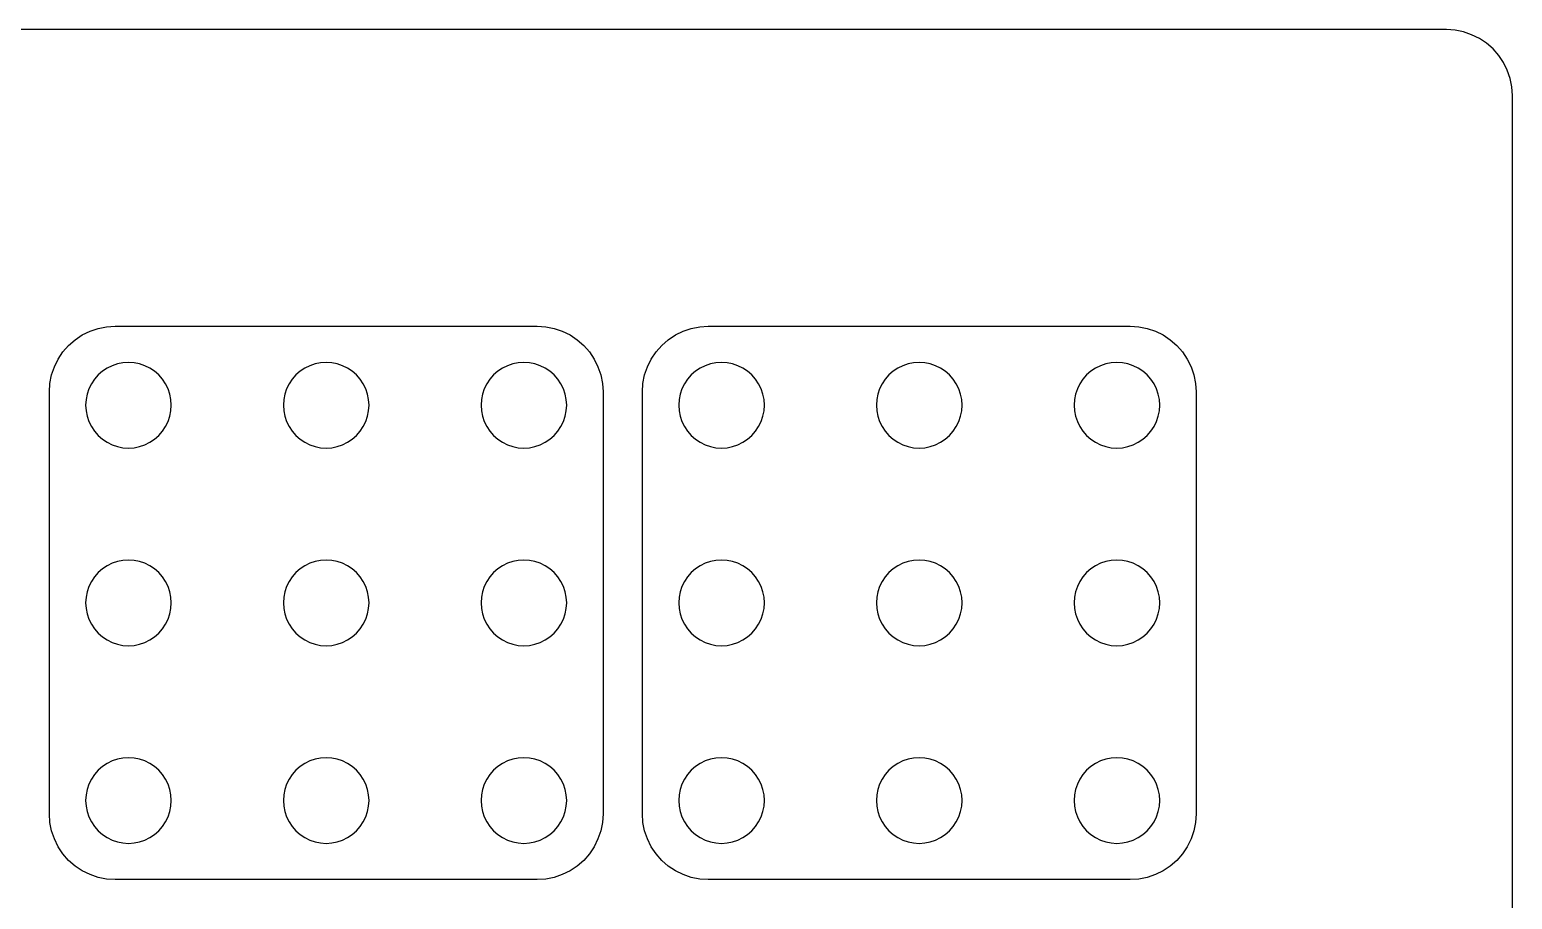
# Model space of a CAD drawing. Header units: metres. Extents: x -105 to 105, y -149 to 149.
# Drawn here: x -7.5 to 105, y 82.5 to 148.5 of the extents above; entities that cross this region are included whole.
import ezdxf

# ---------------------------------------------------------------- set-up
doc = ezdxf.new("R2010")
doc.units = ezdxf.units.M

msp = doc.modelspace()

# ---------------------------------------------------------------- linework, layer by layer
for p, q in [((100.005, 148.505), (-100.005, 148.505)), ((100.658, 148.462), (100.005, 148.505)), ((101.299, 148.335), (100.658, 148.462)), ((101.918, 148.124), (101.299, 148.335)), ((102.505, 147.835), (101.918, 148.124)), ((103.049, 147.472), (102.505, 147.835)), ((103.541, 147.041), (103.049, 147.472)), ((103.972, 146.549), (103.541, 147.041)), ((104.335, 146.005), (103.972, 146.549)), ((104.624, 145.418), (104.335, 146.005)), ((104.835, 144.799), (104.624, 145.418)), ((104.962, 144.158), (104.835, 144.799)), ((105.005, 143.505), (104.962, 144.158)), ((105.005, -143.505), (105.005, 143.505)), ((-4.54053, 124.541), (-4.0488, 124.972)), ((-4.0488, 124.972), (-3.50499, 125.335)), ((-3.50499, 125.335), (-2.91841, 125.624)), ((-2.91841, 125.624), (-2.29909, 125.835)), ((-2.29909, 125.835), (-1.65762, 125.962)), ((-1.65762, 125.962), (-1.00499, 126.005)), ((-1.00499, 126.005), (31.005, 126.005)), ((31.005, 126.005), (31.6576, 125.962)), ((31.6576, 125.962), (32.2991, 125.835)), ((32.2991, 125.835), (32.9184, 125.624)), ((32.9184, 125.624), (33.505, 125.335)), ((33.505, 125.335), (34.0488, 124.972)), ((34.0488, 124.972), (34.5405, 124.541)), ((40.4595, 124.541), (40.9512, 124.972)), ((40.9512, 124.972), (41.495, 125.335)), ((41.495, 125.335), (42.0816, 125.624)), ((42.0816, 125.624), (42.7009, 125.835)), ((42.7009, 125.835), (43.3424, 125.962)), ((43.3424, 125.962), (43.995, 126.005)), ((43.995, 126.005), (76.005, 126.005)), ((76.005, 126.005), (76.6576, 125.962)), ((76.6576, 125.962), (77.2991, 125.835)), ((77.2991, 125.835), (77.9184, 125.624)), ((77.9184, 125.624), (78.505, 125.335)), ((78.505, 125.335), (79.0488, 124.972)), ((79.0488, 124.972), (79.5405, 124.541)), ((-5.33511, 123.505), (-4.97176, 124.049)), ((-4.97176, 124.049), (-4.54053, 124.541)), ((34.5405, 124.541), (34.9718, 124.049)), ((34.9718, 124.049), (35.3351, 123.505)), ((39.6649, 123.505), (40.0282, 124.049)), ((40.0282, 124.049), (40.4595, 124.541)), ((79.5405, 124.541), (79.9718, 124.049)), ((79.9718, 124.049), (80.3351, 123.505)), ((-5.83463, 122.299), (-5.62439, 122.918)), ((-5.62439, 122.918), (-5.33511, 123.505)), ((-1.625, 122.815), (-1.97847, 122.578)), ((-1.24371, 123.003), (-1.625, 122.815)), ((-0.84116, 123.139), (-1.24371, 123.003)), ((-0.42421, 123.222), (-0.84116, 123.139)), ((0, 123.25), (-0.42421, 123.222)), ((0.42421, 123.222), (0, 123.25)), ((0.84116, 123.139), (0.42421, 123.222)), ((1.24371, 123.003), (0.84116, 123.139)), ((1.625, 122.815), (1.24371, 123.003)), ((1.97847, 122.578), (1.625, 122.815)), ((13.375, 122.815), (13.0215, 122.578)), ((13.7563, 123.003), (13.375, 122.815)), ((14.1588, 123.139), (13.7563, 123.003)), ((14.5758, 123.222), (14.1588, 123.139)), ((15, 123.25), (14.5758, 123.222)), ((15.4242, 123.222), (15, 123.25)), ((15.8412, 123.139), (15.4242, 123.222)), ((16.2437, 123.003), (15.8412, 123.139)), ((16.625, 122.815), (16.2437, 123.003)), ((16.9785, 122.578), (16.625, 122.815)), ((28.375, 122.815), (28.0215, 122.578)), ((28.7563, 123.003), (28.375, 122.815)), ((29.1588, 123.139), (28.7563, 123.003)), ((29.5758, 123.222), (29.1588, 123.139)), ((30, 123.25), (29.5758, 123.222)), ((30.4242, 123.222), (30, 123.25)), ((30.8412, 123.139), (30.4242, 123.222)), ((31.2437, 123.003), (30.8412, 123.139)), ((31.625, 122.815), (31.2437, 123.003)), ((31.9785, 122.578), (31.625, 122.815)), ((35.3351, 123.505), (35.6244, 122.918)), ((35.6244, 122.918), (35.8346, 122.299)), ((39.1654, 122.299), (39.3756, 122.918)), ((39.3756, 122.918), (39.6649, 123.505)), ((43.375, 122.815), (43.0215, 122.578)), ((43.7563, 123.003), (43.375, 122.815)), ((44.1588, 123.139), (43.7563, 123.003)), ((44.5758, 123.222), (44.1588, 123.139)), ((45, 123.25), (44.5758, 123.222)), ((45.4242, 123.222), (45, 123.25)), ((45.8412, 123.139), (45.4242, 123.222)), ((46.2437, 123.003), (45.8412, 123.139)), ((46.625, 122.815), (46.2437, 123.003)), ((46.9785, 122.578), (46.625, 122.815)), ((58.375, 122.815), (58.0215, 122.578)), ((58.7563, 123.003), (58.375, 122.815)), ((59.1588, 123.139), (58.7563, 123.003)), ((59.5758, 123.222), (59.1588, 123.139)), ((60, 123.25), (59.5758, 123.222)), ((60.4242, 123.222), (60, 123.25)), ((60.8412, 123.139), (60.4242, 123.222)), ((61.2437, 123.003), (60.8412, 123.139)), ((61.625, 122.815), (61.2437, 123.003)), ((61.9785, 122.578), (61.625, 122.815)), ((73.375, 122.815), (73.0215, 122.578)), ((73.7563, 123.003), (73.375, 122.815)), ((74.1588, 123.139), (73.7563, 123.003)), ((74.5758, 123.222), (74.1588, 123.139)), ((75, 123.25), (74.5758, 123.222)), ((75.4242, 123.222), (75, 123.25)), ((75.8412, 123.139), (75.4242, 123.222)), ((76.2437, 123.003), (75.8412, 123.139)), ((76.625, 122.815), (76.2437, 123.003)), ((76.9785, 122.578), (76.625, 122.815)), ((80.3351, 123.505), (80.6244, 122.918)), ((80.6244, 122.918), (80.8346, 122.299)), ((-6.00499, 121.005), (-5.96222, 121.658)), ((-5.96222, 121.658), (-5.83463, 122.299)), ((-2.81458, 121.625), (-3.00259, 121.244)), ((-2.57838, 121.978), (-2.81458, 121.625)), ((-2.2981, 122.298), (-2.57838, 121.978)), ((-1.97847, 122.578), (-2.2981, 122.298)), ((2.2981, 122.298), (1.97847, 122.578)), ((2.57838, 121.978), (2.2981, 122.298)), ((2.81458, 121.625), (2.57838, 121.978)), ((3.00261, 121.244), (2.81458, 121.625)), ((12.1854, 121.625), (11.9974, 121.244)), ((12.4216, 121.978), (12.1854, 121.625)), ((12.7019, 122.298), (12.4216, 121.978)), ((13.0215, 122.578), (12.7019, 122.298)), ((17.2981, 122.298), (16.9785, 122.578)), ((17.5784, 121.978), (17.2981, 122.298)), ((17.8146, 121.625), (17.5784, 121.978)), ((18.0026, 121.244), (17.8146, 121.625)), ((27.1854, 121.625), (26.9974, 121.244)), ((27.4216, 121.978), (27.1854, 121.625)), ((27.7019, 122.298), (27.4216, 121.978)), ((28.0215, 122.578), (27.7019, 122.298)), ((32.2981, 122.298), (31.9785, 122.578)), ((32.5784, 121.978), (32.2981, 122.298)), ((32.8146, 121.625), (32.5784, 121.978)), ((33.0026, 121.244), (32.8146, 121.625)), ((35.8346, 122.299), (35.9622, 121.658)), ((35.9622, 121.658), (36.005, 121.005)), ((38.995, 121.005), (39.0378, 121.658)), ((39.0378, 121.658), (39.1654, 122.299)), ((42.1854, 121.625), (41.9974, 121.244)), ((42.4216, 121.978), (42.1854, 121.625)), ((42.7019, 122.298), (42.4216, 121.978)), ((43.0215, 122.578), (42.7019, 122.298)), ((47.2981, 122.298), (46.9785, 122.578)), ((47.5784, 121.978), (47.2981, 122.298)), ((47.8146, 121.625), (47.5784, 121.978)), ((48.0026, 121.244), (47.8146, 121.625)), ((57.1854, 121.625), (56.9974, 121.244)), ((57.4216, 121.978), (57.1854, 121.625)), ((57.7019, 122.298), (57.4216, 121.978)), ((58.0215, 122.578), (57.7019, 122.298)), ((62.2981, 122.298), (61.9785, 122.578)), ((62.5784, 121.978), (62.2981, 122.298)), ((62.8146, 121.625), (62.5784, 121.978)), ((63.0026, 121.244), (62.8146, 121.625)), ((72.1854, 121.625), (71.9974, 121.244)), ((72.4216, 121.978), (72.1854, 121.625)), ((72.7019, 122.298), (72.4216, 121.978)), ((73.0215, 122.578), (72.7019, 122.298)), ((77.2981, 122.298), (76.9785, 122.578)), ((77.5784, 121.978), (77.2981, 122.298)), ((77.8146, 121.625), (77.5784, 121.978)), ((78.0026, 121.244), (77.8146, 121.625)), ((80.8346, 122.299), (80.9622, 121.658)), ((80.9622, 121.658), (81.005, 121.005)), ((-6.00499, 88.995), (-6.00499, 121.005)), ((-3.22218, 120.424), (-3.25, 120)), ((-3.13925, 120.841), (-3.22218, 120.424)), ((-3.00259, 121.244), (-3.13925, 120.841)), ((3.13925, 120.841), (3.00261, 121.244)), ((3.22218, 120.424), (3.13925, 120.841)), ((3.25, 120), (3.22218, 120.424)), ((11.7778, 120.424), (11.75, 120)), ((11.8607, 120.841), (11.7778, 120.424)), ((11.9974, 121.244), (11.8607, 120.841)), ((18.1393, 120.841), (18.0026, 121.244)), ((18.2222, 120.424), (18.1393, 120.841)), ((18.25, 120), (18.2222, 120.424)), ((26.7778, 120.424), (26.75, 120)), ((26.8607, 120.841), (26.7778, 120.424)), ((26.9974, 121.244), (26.8607, 120.841)), ((33.1393, 120.841), (33.0026, 121.244)), ((33.2222, 120.424), (33.1393, 120.841)), ((33.25, 120), (33.2222, 120.424)), ((36.005, 121.005), (36.005, 88.995)), ((38.995, 88.995), (38.995, 121.005)), ((41.7778, 120.424), (41.75, 120)), ((41.8607, 120.841), (41.7778, 120.424)), ((41.9974, 121.244), (41.8607, 120.841)), ((48.1393, 120.841), (48.0026, 121.244)), ((48.2222, 120.424), (48.1393, 120.841)), ((48.25, 120), (48.2222, 120.424)), ((56.7778, 120.424), (56.75, 120)), ((56.8607, 120.841), (56.7778, 120.424)), ((56.9974, 121.244), (56.8607, 120.841)), ((63.1393, 120.841), (63.0026, 121.244)), ((63.2222, 120.424), (63.1393, 120.841)), ((63.25, 120), (63.2222, 120.424)), ((71.7778, 120.424), (71.75, 120)), ((71.8607, 120.841), (71.7778, 120.424)), ((71.9974, 121.244), (71.8607, 120.841)), ((78.1393, 120.841), (78.0026, 121.244)), ((78.2222, 120.424), (78.1393, 120.841)), ((78.25, 120), (78.2222, 120.424)), ((81.005, 121.005), (81.005, 88.995)), ((-3.25, 120), (-3.22218, 119.576)), ((-3.22218, 119.576), (-3.13925, 119.159)), ((3.13925, 119.159), (3.22218, 119.576)), ((3.22218, 119.576), (3.25, 120)), ((11.75, 120), (11.7778, 119.576)), ((11.7778, 119.576), (11.8607, 119.159)), ((18.1393, 119.159), (18.2222, 119.576)), ((18.2222, 119.576), (18.25, 120)), ((26.75, 120), (26.7778, 119.576)), ((26.7778, 119.576), (26.8607, 119.159)), ((33.1393, 119.159), (33.2222, 119.576)), ((33.2222, 119.576), (33.25, 120)), ((41.75, 120), (41.7778, 119.576)), ((41.7778, 119.576), (41.8607, 119.159)), ((48.1393, 119.159), (48.2222, 119.576)), ((48.2222, 119.576), (48.25, 120)), ((56.75, 120), (56.7778, 119.576)), ((56.7778, 119.576), (56.8607, 119.159)), ((63.1393, 119.159), (63.2222, 119.576)), ((63.2222, 119.576), (63.25, 120)), ((71.75, 120), (71.7778, 119.576)), ((71.7778, 119.576), (71.8607, 119.159)), ((78.1393, 119.159), (78.2222, 119.576)), ((78.2222, 119.576), (78.25, 120)), ((-3.13925, 119.159), (-3.00259, 118.756)), ((-3.00259, 118.756), (-2.81458, 118.375)), ((-2.81458, 118.375), (-2.57838, 118.022)), ((2.57838, 118.022), (2.81458, 118.375)), ((2.81458, 118.375), (3.00261, 118.756)), ((3.00261, 118.756), (3.13925, 119.159)), ((11.8607, 119.159), (11.9974, 118.756)), ((11.9974, 118.756), (12.1854, 118.375)), ((12.1854, 118.375), (12.4216, 118.022)), ((17.5784, 118.022), (17.8146, 118.375)), ((17.8146, 118.375), (18.0026, 118.756)), ((18.0026, 118.756), (18.1393, 119.159)), ((26.8607, 119.159), (26.9974, 118.756)), ((26.9974, 118.756), (27.1854, 118.375)), ((27.1854, 118.375), (27.4216, 118.022)), ((32.5784, 118.022), (32.8146, 118.375)), ((32.8146, 118.375), (33.0026, 118.756)), ((33.0026, 118.756), (33.1393, 119.159)), ((41.8607, 119.159), (41.9974, 118.756)), ((41.9974, 118.756), (42.1854, 118.375)), ((42.1854, 118.375), (42.4216, 118.022)), ((47.5784, 118.022), (47.8146, 118.375)), ((47.8146, 118.375), (48.0026, 118.756)), ((48.0026, 118.756), (48.1393, 119.159)), ((56.8607, 119.159), (56.9974, 118.756)), ((56.9974, 118.756), (57.1854, 118.375)), ((57.1854, 118.375), (57.4216, 118.022)), ((62.5784, 118.022), (62.8146, 118.375)), ((62.8146, 118.375), (63.0026, 118.756)), ((63.0026, 118.756), (63.1393, 119.159)), ((71.8607, 119.159), (71.9974, 118.756)), ((71.9974, 118.756), (72.1854, 118.375)), ((72.1854, 118.375), (72.4216, 118.022)), ((77.5784, 118.022), (77.8146, 118.375)), ((77.8146, 118.375), (78.0026, 118.756)), ((78.0026, 118.756), (78.1393, 119.159)), ((-2.57838, 118.022), (-2.2981, 117.702)), ((-2.2981, 117.702), (-1.97847, 117.422)), ((-1.97847, 117.422), (-1.625, 117.185)), ((-1.625, 117.185), (-1.24371, 116.997)), ((1.24371, 116.997), (1.625, 117.185)), ((1.625, 117.185), (1.97847, 117.422)), ((1.97847, 117.422), (2.2981, 117.702)), ((2.2981, 117.702), (2.57838, 118.022)), ((12.4216, 118.022), (12.7019, 117.702)), ((12.7019, 117.702), (13.0215, 117.422)), ((13.0215, 117.422), (13.375, 117.185)), ((13.375, 117.185), (13.7563, 116.997)), ((16.2437, 116.997), (16.625, 117.185)), ((16.625, 117.185), (16.9785, 117.422)), ((16.9785, 117.422), (17.2981, 117.702)), ((17.2981, 117.702), (17.5784, 118.022)), ((27.4216, 118.022), (27.7019, 117.702)), ((27.7019, 117.702), (28.0215, 117.422)), ((28.0215, 117.422), (28.375, 117.185)), ((28.375, 117.185), (28.7563, 116.997)), ((31.2437, 116.997), (31.625, 117.185)), ((31.625, 117.185), (31.9785, 117.422)), ((31.9785, 117.422), (32.2981, 117.702)), ((32.2981, 117.702), (32.5784, 118.022)), ((42.4216, 118.022), (42.7019, 117.702)), ((42.7019, 117.702), (43.0215, 117.422)), ((43.0215, 117.422), (43.375, 117.185)), ((43.375, 117.185), (43.7563, 116.997)), ((46.2437, 116.997), (46.625, 117.185)), ((46.625, 117.185), (46.9785, 117.422)), ((46.9785, 117.422), (47.2981, 117.702)), ((47.2981, 117.702), (47.5784, 118.022)), ((57.4216, 118.022), (57.7019, 117.702)), ((57.7019, 117.702), (58.0215, 117.422)), ((58.0215, 117.422), (58.375, 117.185)), ((58.375, 117.185), (58.7563, 116.997)), ((61.2437, 116.997), (61.625, 117.185)), ((61.625, 117.185), (61.9785, 117.422)), ((61.9785, 117.422), (62.2981, 117.702)), ((62.2981, 117.702), (62.5784, 118.022)), ((72.4216, 118.022), (72.7019, 117.702)), ((72.7019, 117.702), (73.0215, 117.422)), ((73.0215, 117.422), (73.375, 117.185)), ((73.375, 117.185), (73.7563, 116.997)), ((76.2437, 116.997), (76.625, 117.185)), ((76.625, 117.185), (76.9785, 117.422)), ((76.9785, 117.422), (77.2981, 117.702)), ((77.2981, 117.702), (77.5784, 118.022)), ((-1.24371, 116.997), (-0.84116, 116.861)), ((-0.84116, 116.861), (-0.42421, 116.778)), ((-0.42421, 116.778), (0, 116.75)), ((0, 116.75), (0.42421, 116.778)), ((0.42421, 116.778), (0.84116, 116.861)), ((0.84116, 116.861), (1.24371, 116.997)), ((13.7563, 116.997), (14.1588, 116.861)), ((14.1588, 116.861), (14.5758, 116.778)), ((14.5758, 116.778), (15, 116.75)), ((15, 116.75), (15.4242, 116.778)), ((15.4242, 116.778), (15.8412, 116.861)), ((15.8412, 116.861), (16.2437, 116.997)), ((28.7563, 116.997), (29.1588, 116.861)), ((29.1588, 116.861), (29.5758, 116.778)), ((29.5758, 116.778), (30, 116.75)), ((30, 116.75), (30.4242, 116.778)), ((30.4242, 116.778), (30.8412, 116.861)), ((30.8412, 116.861), (31.2437, 116.997)), ((43.7563, 116.997), (44.1588, 116.861)), ((44.1588, 116.861), (44.5758, 116.778)), ((44.5758, 116.778), (45, 116.75)), ((45, 116.75), (45.4242, 116.778)), ((45.4242, 116.778), (45.8412, 116.861)), ((45.8412, 116.861), (46.2437, 116.997)), ((58.7563, 116.997), (59.1588, 116.861)), ((59.1588, 116.861), (59.5758, 116.778)), ((59.5758, 116.778), (60, 116.75)), ((60, 116.75), (60.4242, 116.778)), ((60.4242, 116.778), (60.8412, 116.861)), ((60.8412, 116.861), (61.2437, 116.997)), ((73.7563, 116.997), (74.1588, 116.861)), ((74.1588, 116.861), (74.5758, 116.778)), ((74.5758, 116.778), (75, 116.75)), ((75, 116.75), (75.4242, 116.778)), ((75.4242, 116.778), (75.8412, 116.861)), ((75.8412, 116.861), (76.2437, 116.997)), ((-0.84116, 108.139), (-1.24371, 108.003)), ((-0.42421, 108.222), (-0.84116, 108.139)), ((0, 108.25), (-0.42421, 108.222)), ((0.42421, 108.222), (0, 108.25)), ((0.84116, 108.139), (0.42421, 108.222)), ((1.24371, 108.003), (0.84116, 108.139)), ((14.1588, 108.139), (13.7563, 108.003)), ((14.5758, 108.222), (14.1588, 108.139)), ((15, 108.25), (14.5758, 108.222)), ((15.4242, 108.222), (15, 108.25)), ((15.8412, 108.139), (15.4242, 108.222)), ((16.2437, 108.003), (15.8412, 108.139)), ((29.1588, 108.139), (28.7563, 108.003)), ((29.5758, 108.222), (29.1588, 108.139)), ((30, 108.25), (29.5758, 108.222)), ((30.4242, 108.222), (30, 108.25)), ((30.8412, 108.139), (30.4242, 108.222)), ((31.2437, 108.003), (30.8412, 108.139)), ((44.1588, 108.139), (43.7563, 108.003)), ((44.5758, 108.222), (44.1588, 108.139)), ((45, 108.25), (44.5758, 108.222)), ((45.4242, 108.222), (45, 108.25)), ((45.8412, 108.139), (45.4242, 108.222)), ((46.2437, 108.003), (45.8412, 108.139)), ((59.1588, 108.139), (58.7563, 108.003)), ((59.5758, 108.222), (59.1588, 108.139)), ((60, 108.25), (59.5758, 108.222)), ((60.4242, 108.222), (60, 108.25)), ((60.8412, 108.139), (60.4242, 108.222)), ((61.2437, 108.003), (60.8412, 108.139)), ((74.1588, 108.139), (73.7563, 108.003)), ((74.5758, 108.222), (74.1588, 108.139)), ((75, 108.25), (74.5758, 108.222)), ((75.4242, 108.222), (75, 108.25)), ((75.8412, 108.139), (75.4242, 108.222)), ((76.2437, 108.003), (75.8412, 108.139)), ((-2.57838, 106.978), (-2.81458, 106.625)), ((-2.2981, 107.298), (-2.57838, 106.978)), ((-1.97847, 107.578), (-2.2981, 107.298)), ((-1.625, 107.815), (-1.97847, 107.578)), ((-1.24371, 108.003), (-1.625, 107.815)), ((1.625, 107.815), (1.24371, 108.003)), ((1.97847, 107.578), (1.625, 107.815)), ((2.2981, 107.298), (1.97847, 107.578)), ((2.57838, 106.978), (2.2981, 107.298)), ((2.81458, 106.625), (2.57838, 106.978)), ((12.4216, 106.978), (12.1854, 106.625)), ((12.7019, 107.298), (12.4216, 106.978)), ((13.0215, 107.578), (12.7019, 107.298)), ((13.375, 107.815), (13.0215, 107.578)), ((13.7563, 108.003), (13.375, 107.815)), ((16.625, 107.815), (16.2437, 108.003)), ((16.9785, 107.578), (16.625, 107.815)), ((17.2981, 107.298), (16.9785, 107.578)), ((17.5784, 106.978), (17.2981, 107.298)), ((17.8146, 106.625), (17.5784, 106.978)), ((27.4216, 106.978), (27.1854, 106.625)), ((27.7019, 107.298), (27.4216, 106.978)), ((28.0215, 107.578), (27.7019, 107.298)), ((28.375, 107.815), (28.0215, 107.578)), ((28.7563, 108.003), (28.375, 107.815)), ((31.625, 107.815), (31.2437, 108.003)), ((31.9785, 107.578), (31.625, 107.815)), ((32.2981, 107.298), (31.9785, 107.578)), ((32.5784, 106.978), (32.2981, 107.298)), ((32.8146, 106.625), (32.5784, 106.978)), ((42.4216, 106.978), (42.1854, 106.625)), ((42.7019, 107.298), (42.4216, 106.978)), ((43.0215, 107.578), (42.7019, 107.298)), ((43.375, 107.815), (43.0215, 107.578)), ((43.7563, 108.003), (43.375, 107.815)), ((46.625, 107.815), (46.2437, 108.003)), ((46.9785, 107.578), (46.625, 107.815)), ((47.2981, 107.298), (46.9785, 107.578)), ((47.5784, 106.978), (47.2981, 107.298)), ((47.8146, 106.625), (47.5784, 106.978)), ((57.4216, 106.978), (57.1854, 106.625)), ((57.7019, 107.298), (57.4216, 106.978)), ((58.0215, 107.578), (57.7019, 107.298)), ((58.375, 107.815), (58.0215, 107.578)), ((58.7563, 108.003), (58.375, 107.815)), ((61.625, 107.815), (61.2437, 108.003)), ((61.9785, 107.578), (61.625, 107.815)), ((62.2981, 107.298), (61.9785, 107.578)), ((62.5784, 106.978), (62.2981, 107.298)), ((62.8146, 106.625), (62.5784, 106.978)), ((72.4216, 106.978), (72.1854, 106.625)), ((72.7019, 107.298), (72.4216, 106.978)), ((73.0215, 107.578), (72.7019, 107.298)), ((73.375, 107.815), (73.0215, 107.578)), ((73.7563, 108.003), (73.375, 107.815)), ((76.625, 107.815), (76.2437, 108.003)), ((76.9785, 107.578), (76.625, 107.815)), ((77.2981, 107.298), (76.9785, 107.578)), ((77.5784, 106.978), (77.2981, 107.298)), ((77.8146, 106.625), (77.5784, 106.978)), ((-3.13925, 105.841), (-3.22218, 105.424)), ((-3.00259, 106.244), (-3.13925, 105.841)), ((-2.81458, 106.625), (-3.00259, 106.244)), ((3.00261, 106.244), (2.81458, 106.625)), ((3.13925, 105.841), (3.00261, 106.244)), ((3.22218, 105.424), (3.13925, 105.841)), ((11.8607, 105.841), (11.7778, 105.424)), ((11.9974, 106.244), (11.8607, 105.841)), ((12.1854, 106.625), (11.9974, 106.244)), ((18.0026, 106.244), (17.8146, 106.625)), ((18.1393, 105.841), (18.0026, 106.244)), ((18.2222, 105.424), (18.1393, 105.841)), ((26.8607, 105.841), (26.7778, 105.424)), ((26.9974, 106.244), (26.8607, 105.841)), ((27.1854, 106.625), (26.9974, 106.244)), ((33.0026, 106.244), (32.8146, 106.625)), ((33.1393, 105.841), (33.0026, 106.244)), ((33.2222, 105.424), (33.1393, 105.841)), ((41.8607, 105.841), (41.7778, 105.424)), ((41.9974, 106.244), (41.8607, 105.841)), ((42.1854, 106.625), (41.9974, 106.244)), ((48.0026, 106.244), (47.8146, 106.625)), ((48.1393, 105.841), (48.0026, 106.244)), ((48.2222, 105.424), (48.1393, 105.841)), ((56.8607, 105.841), (56.7778, 105.424)), ((56.9974, 106.244), (56.8607, 105.841)), ((57.1854, 106.625), (56.9974, 106.244)), ((63.0026, 106.244), (62.8146, 106.625)), ((63.1393, 105.841), (63.0026, 106.244)), ((63.2222, 105.424), (63.1393, 105.841)), ((71.8607, 105.841), (71.7778, 105.424)), ((71.9974, 106.244), (71.8607, 105.841)), ((72.1854, 106.625), (71.9974, 106.244)), ((78.0026, 106.244), (77.8146, 106.625)), ((78.1393, 105.841), (78.0026, 106.244)), ((78.2222, 105.424), (78.1393, 105.841)), ((-3.22218, 105.424), (-3.25, 105)), ((-3.25, 105), (-3.22218, 104.576)), ((3.25, 105), (3.22218, 105.424)), ((3.22218, 104.576), (3.25, 105)), ((11.7778, 105.424), (11.75, 105)), ((11.75, 105), (11.7778, 104.576)), ((18.25, 105), (18.2222, 105.424)), ((18.2222, 104.576), (18.25, 105)), ((26.7778, 105.424), (26.75, 105)), ((26.75, 105), (26.7778, 104.576)), ((33.25, 105), (33.2222, 105.424)), ((33.2222, 104.576), (33.25, 105)), ((41.7778, 105.424), (41.75, 105)), ((41.75, 105), (41.7778, 104.576)), ((48.25, 105), (48.2222, 105.424)), ((48.2222, 104.576), (48.25, 105)), ((56.7778, 105.424), (56.75, 105)), ((56.75, 105), (56.7778, 104.576)), ((63.25, 105), (63.2222, 105.424)), ((63.2222, 104.576), (63.25, 105)), ((71.7778, 105.424), (71.75, 105)), ((71.75, 105), (71.7778, 104.576)), ((78.25, 105), (78.2222, 105.424)), ((78.2222, 104.576), (78.25, 105)), ((-3.22218, 104.576), (-3.13925, 104.159)), ((-3.13925, 104.159), (-3.00259, 103.756)), ((-3.00259, 103.756), (-2.81458, 103.375)), ((2.81458, 103.375), (3.00261, 103.756)), ((3.00261, 103.756), (3.13925, 104.159)), ((3.13925, 104.159), (3.22218, 104.576)), ((11.7778, 104.576), (11.8607, 104.159)), ((11.8607, 104.159), (11.9974, 103.756)), ((11.9974, 103.756), (12.1854, 103.375)), ((17.8146, 103.375), (18.0026, 103.756)), ((18.0026, 103.756), (18.1393, 104.159)), ((18.1393, 104.159), (18.2222, 104.576)), ((26.7778, 104.576), (26.8607, 104.159)), ((26.8607, 104.159), (26.9974, 103.756)), ((26.9974, 103.756), (27.1854, 103.375)), ((32.8146, 103.375), (33.0026, 103.756)), ((33.0026, 103.756), (33.1393, 104.159)), ((33.1393, 104.159), (33.2222, 104.576)), ((41.7778, 104.576), (41.8607, 104.159)), ((41.8607, 104.159), (41.9974, 103.756)), ((41.9974, 103.756), (42.1854, 103.375)), ((47.8146, 103.375), (48.0026, 103.756)), ((48.0026, 103.756), (48.1393, 104.159)), ((48.1393, 104.159), (48.2222, 104.576)), ((56.7778, 104.576), (56.8607, 104.159)), ((56.8607, 104.159), (56.9974, 103.756)), ((56.9974, 103.756), (57.1854, 103.375)), ((62.8146, 103.375), (63.0026, 103.756)), ((63.0026, 103.756), (63.1393, 104.159)), ((63.1393, 104.159), (63.2222, 104.576)), ((71.7778, 104.576), (71.8607, 104.159)), ((71.8607, 104.159), (71.9974, 103.756)), ((71.9974, 103.756), (72.1854, 103.375)), ((77.8146, 103.375), (78.0026, 103.756)), ((78.0026, 103.756), (78.1393, 104.159)), ((78.1393, 104.159), (78.2222, 104.576)), ((-2.81458, 103.375), (-2.57838, 103.022)), ((-2.57838, 103.022), (-2.2981, 102.702)), ((-2.2981, 102.702), (-1.97847, 102.422)), ((-1.97847, 102.422), (-1.625, 102.185)), ((1.625, 102.185), (1.97847, 102.422)), ((1.97847, 102.422), (2.2981, 102.702)), ((2.2981, 102.702), (2.57838, 103.022)), ((2.57838, 103.022), (2.81458, 103.375)), ((12.1854, 103.375), (12.4216, 103.022)), ((12.4216, 103.022), (12.7019, 102.702)), ((12.7019, 102.702), (13.0215, 102.422)), ((13.0215, 102.422), (13.375, 102.185)), ((16.625, 102.185), (16.9785, 102.422)), ((16.9785, 102.422), (17.2981, 102.702)), ((17.2981, 102.702), (17.5784, 103.022)), ((17.5784, 103.022), (17.8146, 103.375)), ((27.1854, 103.375), (27.4216, 103.022)), ((27.4216, 103.022), (27.7019, 102.702)), ((27.7019, 102.702), (28.0215, 102.422)), ((28.0215, 102.422), (28.375, 102.185)), ((31.625, 102.185), (31.9785, 102.422)), ((31.9785, 102.422), (32.2981, 102.702)), ((32.2981, 102.702), (32.5784, 103.022)), ((32.5784, 103.022), (32.8146, 103.375)), ((42.1854, 103.375), (42.4216, 103.022)), ((42.4216, 103.022), (42.7019, 102.702)), ((42.7019, 102.702), (43.0215, 102.422)), ((43.0215, 102.422), (43.375, 102.185)), ((46.625, 102.185), (46.9785, 102.422)), ((46.9785, 102.422), (47.2981, 102.702)), ((47.2981, 102.702), (47.5784, 103.022)), ((47.5784, 103.022), (47.8146, 103.375)), ((57.1854, 103.375), (57.4216, 103.022)), ((57.4216, 103.022), (57.7019, 102.702)), ((57.7019, 102.702), (58.0215, 102.422)), ((58.0215, 102.422), (58.375, 102.185)), ((61.625, 102.185), (61.9785, 102.422)), ((61.9785, 102.422), (62.2981, 102.702)), ((62.2981, 102.702), (62.5784, 103.022)), ((62.5784, 103.022), (62.8146, 103.375)), ((72.1854, 103.375), (72.4216, 103.022)), ((72.4216, 103.022), (72.7019, 102.702)), ((72.7019, 102.702), (73.0215, 102.422)), ((73.0215, 102.422), (73.375, 102.185)), ((76.625, 102.185), (76.9785, 102.422)), ((76.9785, 102.422), (77.2981, 102.702)), ((77.2981, 102.702), (77.5784, 103.022)), ((77.5784, 103.022), (77.8146, 103.375)), ((-1.625, 102.185), (-1.24371, 101.997)), ((-1.24371, 101.997), (-0.84116, 101.861)), ((-0.84116, 101.861), (-0.42421, 101.778)), ((-0.42421, 101.778), (0, 101.75)), ((0, 101.75), (0.42421, 101.778)), ((0.42421, 101.778), (0.84116, 101.861)), ((0.84116, 101.861), (1.24371, 101.997)), ((1.24371, 101.997), (1.625, 102.185)), ((13.375, 102.185), (13.7563, 101.997)), ((13.7563, 101.997), (14.1588, 101.861)), ((14.1588, 101.861), (14.5758, 101.778)), ((14.5758, 101.778), (15, 101.75)), ((15, 101.75), (15.4242, 101.778)), ((15.4242, 101.778), (15.8412, 101.861)), ((15.8412, 101.861), (16.2437, 101.997)), ((16.2437, 101.997), (16.625, 102.185)), ((28.375, 102.185), (28.7563, 101.997)), ((28.7563, 101.997), (29.1588, 101.861)), ((29.1588, 101.861), (29.5758, 101.778)), ((29.5758, 101.778), (30, 101.75)), ((30, 101.75), (30.4242, 101.778)), ((30.4242, 101.778), (30.8412, 101.861)), ((30.8412, 101.861), (31.2437, 101.997)), ((31.2437, 101.997), (31.625, 102.185)), ((43.375, 102.185), (43.7563, 101.997)), ((43.7563, 101.997), (44.1588, 101.861)), ((44.1588, 101.861), (44.5758, 101.778)), ((44.5758, 101.778), (45, 101.75)), ((45, 101.75), (45.4242, 101.778)), ((45.4242, 101.778), (45.8412, 101.861)), ((45.8412, 101.861), (46.2437, 101.997)), ((46.2437, 101.997), (46.625, 102.185)), ((58.375, 102.185), (58.7563, 101.997)), ((58.7563, 101.997), (59.1588, 101.861)), ((59.1588, 101.861), (59.5758, 101.778)), ((59.5758, 101.778), (60, 101.75)), ((60, 101.75), (60.4242, 101.778)), ((60.4242, 101.778), (60.8412, 101.861)), ((60.8412, 101.861), (61.2437, 101.997)), ((61.2437, 101.997), (61.625, 102.185)), ((73.375, 102.185), (73.7563, 101.997)), ((73.7563, 101.997), (74.1588, 101.861)), ((74.1588, 101.861), (74.5758, 101.778)), ((74.5758, 101.778), (75, 101.75)), ((75, 101.75), (75.4242, 101.778)), ((75.4242, 101.778), (75.8412, 101.861)), ((75.8412, 101.861), (76.2437, 101.997)), ((76.2437, 101.997), (76.625, 102.185)), ((-2.2981, 92.2981), (-2.57838, 91.9785)), ((-1.97847, 92.5784), (-2.2981, 92.2981)), ((-1.625, 92.8146), (-1.97847, 92.5784)), ((-1.24371, 93.0026), (-1.625, 92.8146)), ((-0.84116, 93.1393), (-1.24371, 93.0026)), ((-0.42421, 93.2222), (-0.84116, 93.1393)), ((0, 93.25), (-0.42421, 93.2222)), ((0.42421, 93.2222), (0, 93.25)), ((0.84116, 93.1393), (0.42421, 93.2222)), ((1.24371, 93.0026), (0.84116, 93.1393)), ((1.625, 92.8146), (1.24371, 93.0026)), ((1.97847, 92.5784), (1.625, 92.8146)), ((2.2981, 92.2981), (1.97847, 92.5784)), ((2.57838, 91.9785), (2.2981, 92.2981)), ((12.7019, 92.2981), (12.4216, 91.9785)), ((13.0215, 92.5784), (12.7019, 92.2981)), ((13.375, 92.8146), (13.0215, 92.5784)), ((13.7563, 93.0026), (13.375, 92.8146)), ((14.1588, 93.1393), (13.7563, 93.0026)), ((14.5758, 93.2222), (14.1588, 93.1393)), ((15, 93.25), (14.5758, 93.2222)), ((15.4242, 93.2222), (15, 93.25)), ((15.8412, 93.1393), (15.4242, 93.2222)), ((16.2437, 93.0026), (15.8412, 93.1393)), ((16.625, 92.8146), (16.2437, 93.0026)), ((16.9785, 92.5784), (16.625, 92.8146)), ((17.2981, 92.2981), (16.9785, 92.5784)), ((17.5784, 91.9785), (17.2981, 92.2981)), ((27.7019, 92.2981), (27.4216, 91.9785)), ((28.0215, 92.5784), (27.7019, 92.2981)), ((28.375, 92.8146), (28.0215, 92.5784)), ((28.7563, 93.0026), (28.375, 92.8146)), ((29.1588, 93.1393), (28.7563, 93.0026)), ((29.5758, 93.2222), (29.1588, 93.1393)), ((30, 93.25), (29.5758, 93.2222)), ((30.4242, 93.2222), (30, 93.25)), ((30.8412, 93.1393), (30.4242, 93.2222)), ((31.2437, 93.0026), (30.8412, 93.1393)), ((31.625, 92.8146), (31.2437, 93.0026)), ((31.9785, 92.5784), (31.625, 92.8146)), ((32.2981, 92.2981), (31.9785, 92.5784)), ((32.5784, 91.9785), (32.2981, 92.2981)), ((42.7019, 92.2981), (42.4216, 91.9785)), ((43.0215, 92.5784), (42.7019, 92.2981)), ((43.375, 92.8146), (43.0215, 92.5784)), ((43.7563, 93.0026), (43.375, 92.8146)), ((44.1588, 93.1393), (43.7563, 93.0026)), ((44.5758, 93.2222), (44.1588, 93.1393)), ((45, 93.25), (44.5758, 93.2222)), ((45.4242, 93.2222), (45, 93.25)), ((45.8412, 93.1393), (45.4242, 93.2222)), ((46.2437, 93.0026), (45.8412, 93.1393)), ((46.625, 92.8146), (46.2437, 93.0026)), ((46.9785, 92.5784), (46.625, 92.8146)), ((47.2981, 92.2981), (46.9785, 92.5784)), ((47.5784, 91.9785), (47.2981, 92.2981)), ((57.7019, 92.2981), (57.4216, 91.9785)), ((58.0215, 92.5784), (57.7019, 92.2981)), ((58.375, 92.8146), (58.0215, 92.5784)), ((58.7563, 93.0026), (58.375, 92.8146)), ((59.1588, 93.1393), (58.7563, 93.0026)), ((59.5758, 93.2222), (59.1588, 93.1393)), ((60, 93.25), (59.5758, 93.2222)), ((60.4242, 93.2222), (60, 93.25)), ((60.8412, 93.1393), (60.4242, 93.2222)), ((61.2437, 93.0026), (60.8412, 93.1393)), ((61.625, 92.8146), (61.2437, 93.0026)), ((61.9785, 92.5784), (61.625, 92.8146)), ((62.2981, 92.2981), (61.9785, 92.5784)), ((62.5784, 91.9785), (62.2981, 92.2981)), ((72.7019, 92.2981), (72.4216, 91.9785)), ((73.0215, 92.5784), (72.7019, 92.2981)), ((73.375, 92.8146), (73.0215, 92.5784)), ((73.7563, 93.0026), (73.375, 92.8146)), ((74.1588, 93.1393), (73.7563, 93.0026)), ((74.5758, 93.2222), (74.1588, 93.1393)), ((75, 93.25), (74.5758, 93.2222)), ((75.4242, 93.2222), (75, 93.25)), ((75.8412, 93.1393), (75.4242, 93.2222)), ((76.2437, 93.0026), (75.8412, 93.1393)), ((76.625, 92.8146), (76.2437, 93.0026)), ((76.9785, 92.5784), (76.625, 92.8146)), ((77.2981, 92.2981), (76.9785, 92.5784)), ((77.5784, 91.9785), (77.2981, 92.2981)), ((-3.00259, 91.2437), (-3.13925, 90.8412)), ((-2.81458, 91.625), (-3.00259, 91.2437)), ((-2.57838, 91.9785), (-2.81458, 91.625)), ((2.81458, 91.625), (2.57838, 91.9785)), ((3.00261, 91.2437), (2.81458, 91.625)), ((3.13925, 90.8412), (3.00261, 91.2437)), ((11.9974, 91.2437), (11.8607, 90.8412)), ((12.1854, 91.625), (11.9974, 91.2437)), ((12.4216, 91.9785), (12.1854, 91.625)), ((17.8146, 91.625), (17.5784, 91.9785)), ((18.0026, 91.2437), (17.8146, 91.625)), ((18.1393, 90.8412), (18.0026, 91.2437)), ((26.9974, 91.2437), (26.8607, 90.8412)), ((27.1854, 91.625), (26.9974, 91.2437)), ((27.4216, 91.9785), (27.1854, 91.625)), ((32.8146, 91.625), (32.5784, 91.9785)), ((33.0026, 91.2437), (32.8146, 91.625)), ((33.1393, 90.8412), (33.0026, 91.2437)), ((41.9974, 91.2437), (41.8607, 90.8412)), ((42.1854, 91.625), (41.9974, 91.2437)), ((42.4216, 91.9785), (42.1854, 91.625)), ((47.8146, 91.625), (47.5784, 91.9785)), ((48.0026, 91.2437), (47.8146, 91.625)), ((48.1393, 90.8412), (48.0026, 91.2437)), ((56.9974, 91.2437), (56.8607, 90.8412)), ((57.1854, 91.625), (56.9974, 91.2437)), ((57.4216, 91.9785), (57.1854, 91.625)), ((62.8146, 91.625), (62.5784, 91.9785)), ((63.0026, 91.2437), (62.8146, 91.625)), ((63.1393, 90.8412), (63.0026, 91.2437)), ((71.9974, 91.2437), (71.8607, 90.8412)), ((72.1854, 91.625), (71.9974, 91.2437)), ((72.4216, 91.9785), (72.1854, 91.625)), ((77.8146, 91.625), (77.5784, 91.9785)), ((78.0026, 91.2437), (77.8146, 91.625)), ((78.1393, 90.8412), (78.0026, 91.2437)), ((-3.22218, 90.4242), (-3.25, 90)), ((-3.13925, 90.8412), (-3.22218, 90.4242)), ((3.22218, 90.4242), (3.13925, 90.8412)), ((3.25, 90), (3.22218, 90.4242)), ((11.7778, 90.4242), (11.75, 90)), ((11.8607, 90.8412), (11.7778, 90.4242)), ((18.2222, 90.4242), (18.1393, 90.8412)), ((18.25, 90), (18.2222, 90.4242)), ((26.7778, 90.4242), (26.75, 90)), ((26.8607, 90.8412), (26.7778, 90.4242)), ((33.2222, 90.4242), (33.1393, 90.8412)), ((33.25, 90), (33.2222, 90.4242)), ((41.7778, 90.4242), (41.75, 90)), ((41.8607, 90.8412), (41.7778, 90.4242)), ((48.2222, 90.4242), (48.1393, 90.8412)), ((48.25, 90), (48.2222, 90.4242)), ((56.7778, 90.4242), (56.75, 90)), ((56.8607, 90.8412), (56.7778, 90.4242)), ((63.2222, 90.4242), (63.1393, 90.8412)), ((63.25, 90), (63.2222, 90.4242)), ((71.7778, 90.4242), (71.75, 90)), ((71.8607, 90.8412), (71.7778, 90.4242)), ((78.2222, 90.4242), (78.1393, 90.8412)), ((78.25, 90), (78.2222, 90.4242)), ((-5.96222, 88.3424), (-6.00499, 88.995)), ((-3.25, 90), (-3.22218, 89.5758)), ((-3.22218, 89.5758), (-3.13925, 89.1588)), ((-3.13925, 89.1588), (-3.00259, 88.7563)), ((3.00261, 88.7563), (3.13925, 89.1588)), ((3.13925, 89.1588), (3.22218, 89.5758)), ((3.22218, 89.5758), (3.25, 90)), ((11.75, 90), (11.7778, 89.5758)), ((11.7778, 89.5758), (11.8607, 89.1588)), ((11.8607, 89.1588), (11.9974, 88.7563)), ((18.0026, 88.7563), (18.1393, 89.1588)), ((18.1393, 89.1588), (18.2222, 89.5758)), ((18.2222, 89.5758), (18.25, 90)), ((26.75, 90), (26.7778, 89.5758)), ((26.7778, 89.5758), (26.8607, 89.1588)), ((26.8607, 89.1588), (26.9974, 88.7563)), ((33.0026, 88.7563), (33.1393, 89.1588)), ((33.1393, 89.1588), (33.2222, 89.5758)), ((33.2222, 89.5758), (33.25, 90)), ((36.005, 88.995), (35.9622, 88.3424)), ((39.0378, 88.3424), (38.995, 88.995)), ((41.75, 90), (41.7778, 89.5758)), ((41.7778, 89.5758), (41.8607, 89.1588)), ((41.8607, 89.1588), (41.9974, 88.7563)), ((48.0026, 88.7563), (48.1393, 89.1588)), ((48.1393, 89.1588), (48.2222, 89.5758)), ((48.2222, 89.5758), (48.25, 90)), ((56.75, 90), (56.7778, 89.5758)), ((56.7778, 89.5758), (56.8607, 89.1588)), ((56.8607, 89.1588), (56.9974, 88.7563)), ((63.0026, 88.7563), (63.1393, 89.1588)), ((63.1393, 89.1588), (63.2222, 89.5758)), ((63.2222, 89.5758), (63.25, 90)), ((71.75, 90), (71.7778, 89.5758)), ((71.7778, 89.5758), (71.8607, 89.1588)), ((71.8607, 89.1588), (71.9974, 88.7563)), ((78.0026, 88.7563), (78.1393, 89.1588)), ((78.1393, 89.1588), (78.2222, 89.5758)), ((78.2222, 89.5758), (78.25, 90)), ((81.005, 88.995), (80.9622, 88.3424)), ((-5.83463, 87.7009), (-5.96222, 88.3424)), ((-3.00259, 88.7563), (-2.81458, 88.375)), ((-2.81458, 88.375), (-2.57838, 88.0215)), ((-2.57838, 88.0215), (-2.2981, 87.7019)), ((2.2981, 87.7019), (2.57838, 88.0215)), ((2.57838, 88.0215), (2.81458, 88.375)), ((2.81458, 88.375), (3.00261, 88.7563)), ((11.9974, 88.7563), (12.1854, 88.375)), ((12.1854, 88.375), (12.4216, 88.0215)), ((12.4216, 88.0215), (12.7019, 87.7019)), ((17.2981, 87.7019), (17.5784, 88.0215)), ((17.5784, 88.0215), (17.8146, 88.375)), ((17.8146, 88.375), (18.0026, 88.7563)), ((26.9974, 88.7563), (27.1854, 88.375)), ((27.1854, 88.375), (27.4216, 88.0215)), ((27.4216, 88.0215), (27.7019, 87.7019)), ((32.2981, 87.7019), (32.5784, 88.0215)), ((32.5784, 88.0215), (32.8146, 88.375)), ((32.8146, 88.375), (33.0026, 88.7563)), ((35.9622, 88.3424), (35.8346, 87.7009)), ((39.1654, 87.7009), (39.0378, 88.3424)), ((41.9974, 88.7563), (42.1854, 88.375)), ((42.1854, 88.375), (42.4216, 88.0215)), ((42.4216, 88.0215), (42.7019, 87.7019)), ((47.2981, 87.7019), (47.5784, 88.0215)), ((47.5784, 88.0215), (47.8146, 88.375)), ((47.8146, 88.375), (48.0026, 88.7563)), ((56.9974, 88.7563), (57.1854, 88.375)), ((57.1854, 88.375), (57.4216, 88.0215)), ((57.4216, 88.0215), (57.7019, 87.7019)), ((62.2981, 87.7019), (62.5784, 88.0215)), ((62.5784, 88.0215), (62.8146, 88.375)), ((62.8146, 88.375), (63.0026, 88.7563)), ((71.9974, 88.7563), (72.1854, 88.375)), ((72.1854, 88.375), (72.4216, 88.0215)), ((72.4216, 88.0215), (72.7019, 87.7019)), ((77.2981, 87.7019), (77.5784, 88.0215)), ((77.5784, 88.0215), (77.8146, 88.375)), ((77.8146, 88.375), (78.0026, 88.7563)), ((80.9622, 88.3424), (80.8346, 87.7009)), ((-5.62439, 87.0816), (-5.83463, 87.7009)), ((-5.33511, 86.495), (-5.62439, 87.0816)), ((-2.2981, 87.7019), (-1.97847, 87.4216)), ((-1.97847, 87.4216), (-1.625, 87.1854)), ((-1.625, 87.1854), (-1.24371, 86.9974)), ((-1.24371, 86.9974), (-0.84116, 86.8607)), ((-0.84116, 86.8607), (-0.42421, 86.7778)), ((-0.42421, 86.7778), (0, 86.75)), ((0, 86.75), (0.42421, 86.7778)), ((0.42421, 86.7778), (0.84116, 86.8607)), ((0.84116, 86.8607), (1.24371, 86.9974)), ((1.24371, 86.9974), (1.625, 87.1854)), ((1.625, 87.1854), (1.97847, 87.4216)), ((1.97847, 87.4216), (2.2981, 87.7019)), ((12.7019, 87.7019), (13.0215, 87.4216)), ((13.0215, 87.4216), (13.375, 87.1854)), ((13.375, 87.1854), (13.7563, 86.9974)), ((13.7563, 86.9974), (14.1588, 86.8607)), ((14.1588, 86.8607), (14.5758, 86.7778)), ((14.5758, 86.7778), (15, 86.75)), ((15, 86.75), (15.4242, 86.7778)), ((15.4242, 86.7778), (15.8412, 86.8607)), ((15.8412, 86.8607), (16.2437, 86.9974)), ((16.2437, 86.9974), (16.625, 87.1854)), ((16.625, 87.1854), (16.9785, 87.4216)), ((16.9785, 87.4216), (17.2981, 87.7019)), ((27.7019, 87.7019), (28.0215, 87.4216)), ((28.0215, 87.4216), (28.375, 87.1854)), ((28.375, 87.1854), (28.7563, 86.9974)), ((28.7563, 86.9974), (29.1588, 86.8607)), ((29.1588, 86.8607), (29.5758, 86.7778)), ((29.5758, 86.7778), (30, 86.75)), ((30, 86.75), (30.4242, 86.7778)), ((30.4242, 86.7778), (30.8412, 86.8607)), ((30.8412, 86.8607), (31.2437, 86.9974)), ((31.2437, 86.9974), (31.625, 87.1854)), ((31.625, 87.1854), (31.9785, 87.4216)), ((31.9785, 87.4216), (32.2981, 87.7019)), ((35.6244, 87.0816), (35.3351, 86.495)), ((35.8346, 87.7009), (35.6244, 87.0816)), ((39.3756, 87.0816), (39.1654, 87.7009)), ((39.6649, 86.495), (39.3756, 87.0816)), ((42.7019, 87.7019), (43.0215, 87.4216)), ((43.0215, 87.4216), (43.375, 87.1854)), ((43.375, 87.1854), (43.7563, 86.9974)), ((43.7563, 86.9974), (44.1588, 86.8607)), ((44.1588, 86.8607), (44.5758, 86.7778)), ((44.5758, 86.7778), (45, 86.75)), ((45, 86.75), (45.4242, 86.7778)), ((45.4242, 86.7778), (45.8412, 86.8607)), ((45.8412, 86.8607), (46.2437, 86.9974)), ((46.2437, 86.9974), (46.625, 87.1854)), ((46.625, 87.1854), (46.9785, 87.4216)), ((46.9785, 87.4216), (47.2981, 87.7019)), ((57.7019, 87.7019), (58.0215, 87.4216)), ((58.0215, 87.4216), (58.375, 87.1854)), ((58.375, 87.1854), (58.7563, 86.9974)), ((58.7563, 86.9974), (59.1588, 86.8607)), ((59.1588, 86.8607), (59.5758, 86.7778)), ((59.5758, 86.7778), (60, 86.75)), ((60, 86.75), (60.4242, 86.7778)), ((60.4242, 86.7778), (60.8412, 86.8607)), ((60.8412, 86.8607), (61.2437, 86.9974)), ((61.2437, 86.9974), (61.625, 87.1854)), ((61.625, 87.1854), (61.9785, 87.4216)), ((61.9785, 87.4216), (62.2981, 87.7019)), ((72.7019, 87.7019), (73.0215, 87.4216)), ((73.0215, 87.4216), (73.375, 87.1854)), ((73.375, 87.1854), (73.7563, 86.9974)), ((73.7563, 86.9974), (74.1588, 86.8607)), ((74.1588, 86.8607), (74.5758, 86.7778)), ((74.5758, 86.7778), (75, 86.75)), ((75, 86.75), (75.4242, 86.7778)), ((75.4242, 86.7778), (75.8412, 86.8607)), ((75.8412, 86.8607), (76.2437, 86.9974)), ((76.2437, 86.9974), (76.625, 87.1854)), ((76.625, 87.1854), (76.9785, 87.4216)), ((76.9785, 87.4216), (77.2981, 87.7019)), ((80.6244, 87.0816), (80.3351, 86.495)), ((80.8346, 87.7009), (80.6244, 87.0816)), ((-4.97176, 85.9512), (-5.33511, 86.495)), ((-4.54053, 85.4595), (-4.97176, 85.9512)), ((34.9718, 85.9512), (34.5405, 85.4595)), ((35.3351, 86.495), (34.9718, 85.9512)), ((40.0282, 85.9512), (39.6649, 86.495)), ((40.4595, 85.4595), (40.0282, 85.9512)), ((79.9718, 85.9512), (79.5405, 85.4595)), ((80.3351, 86.495), (79.9718, 85.9512)), ((-4.0488, 85.0282), (-4.54053, 85.4595)), ((-3.50499, 84.6649), (-4.0488, 85.0282)), ((-2.91841, 84.3756), (-3.50499, 84.6649)), ((33.505, 84.6649), (32.9184, 84.3756)), ((34.0488, 85.0282), (33.505, 84.6649)), ((34.5405, 85.4595), (34.0488, 85.0282)), ((40.9512, 85.0282), (40.4595, 85.4595)), ((41.495, 84.6649), (40.9512, 85.0282)), ((42.0816, 84.3756), (41.495, 84.6649)), ((78.505, 84.6649), (77.9184, 84.3756)), ((79.0488, 85.0282), (78.505, 84.6649)), ((79.5405, 85.4595), (79.0488, 85.0282)), ((-2.29909, 84.1654), (-2.91841, 84.3756)), ((-1.65762, 84.0378), (-2.29909, 84.1654)), ((-1.00499, 83.995), (-1.65762, 84.0378)), ((31.005, 83.995), (-1.00499, 83.995)), ((31.6576, 84.0378), (31.005, 83.995)), ((32.2991, 84.1654), (31.6576, 84.0378)), ((32.9184, 84.3756), (32.2991, 84.1654)), ((42.7009, 84.1654), (42.0816, 84.3756)), ((43.3424, 84.0378), (42.7009, 84.1654)), ((43.995, 83.995), (43.3424, 84.0378)), ((76.005, 83.995), (43.995, 83.995)), ((76.6576, 84.0378), (76.005, 83.995)), ((77.2991, 84.1654), (76.6576, 84.0378)), ((77.9184, 84.3756), (77.2991, 84.1654))]:
    msp.add_line(p, q)

doc.saveas('drawing.dxf')
